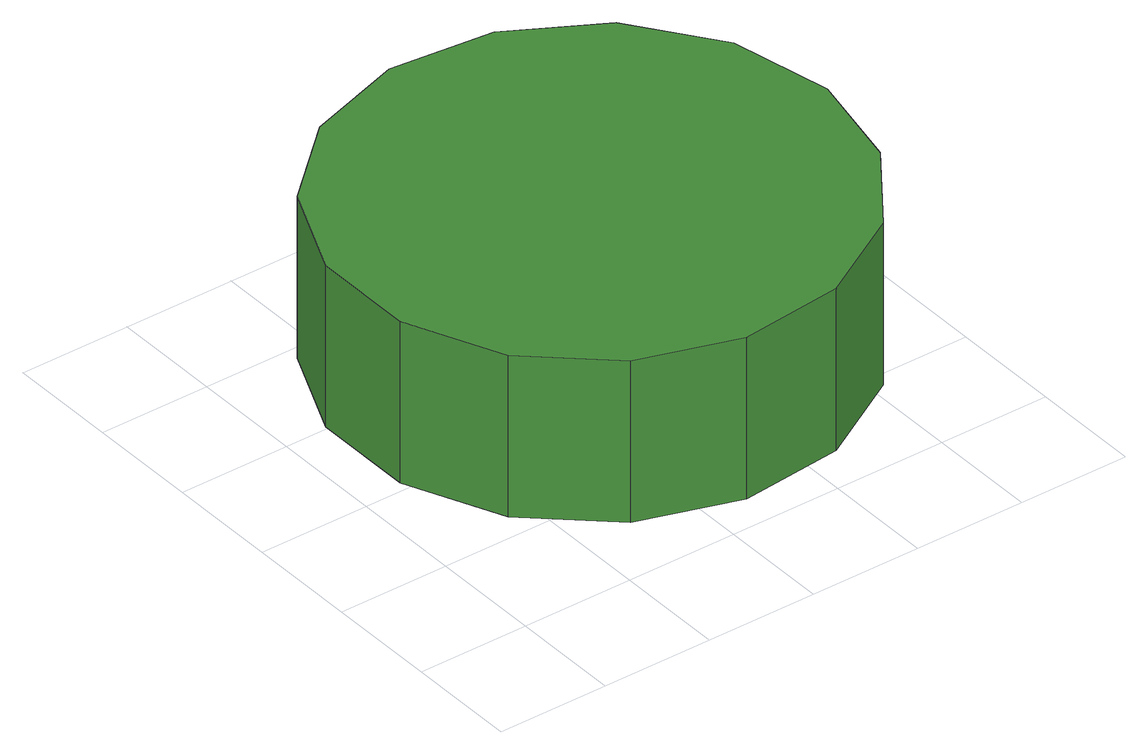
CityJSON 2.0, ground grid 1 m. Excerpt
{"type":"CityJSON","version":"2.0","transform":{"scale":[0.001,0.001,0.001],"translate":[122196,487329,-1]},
"CityObjects":{
"tree1":{"type":"SolitaryVegetationObject","attributes":{"function":"something"},"geometry":[{"type":"MultiSurface","lod":"1","boundaries":[[[0,1,2,3,4,5,6,7,8,9,10,11,12,13,14]],[[15,16,17,18,19,20,21,22,23,24,25,26,27,28,29]],[[0,29,28,1]],[[1,28,27,2]],[[2,27,26,3]],[[3,26,25,4]],[[4,25,24,5]],[[5,24,23,6]],[[6,23,22,7]],[[7,22,21,8]],[[8,21,20,9]],[[9,20,19,10]],[[10,19,18,11]],[[11,18,17,12]],[[12,17,16,13]],[[13,16,15,14]],[[14,15,29,0]]]}]}
},
"vertices":[
[4861,2556,2312],[4666,3474,2312],[4115,4233,2312],[3302,4702,2312],[2369,4800,2312],[1476,4510,2312],[779,3882,2312],[397,3025,2312],[397,2087,2312],[779,1229,2312],[1476,601,2312],[2369,311,2312],[3302,409,2312],[4115,879,2312],[4666,1638,2312],[4666,1638,804],[4115,879,804],[3302,409,804],[2369,311,804],[1476,601,804],[779,1229,804],[397,2087,804],[397,3025,804],[779,3882,804],[1476,4510,804],[2369,4800,804],[3302,4702,804],[4115,4233,804],[4666,3474,804],[4861,2556,804]
]}
